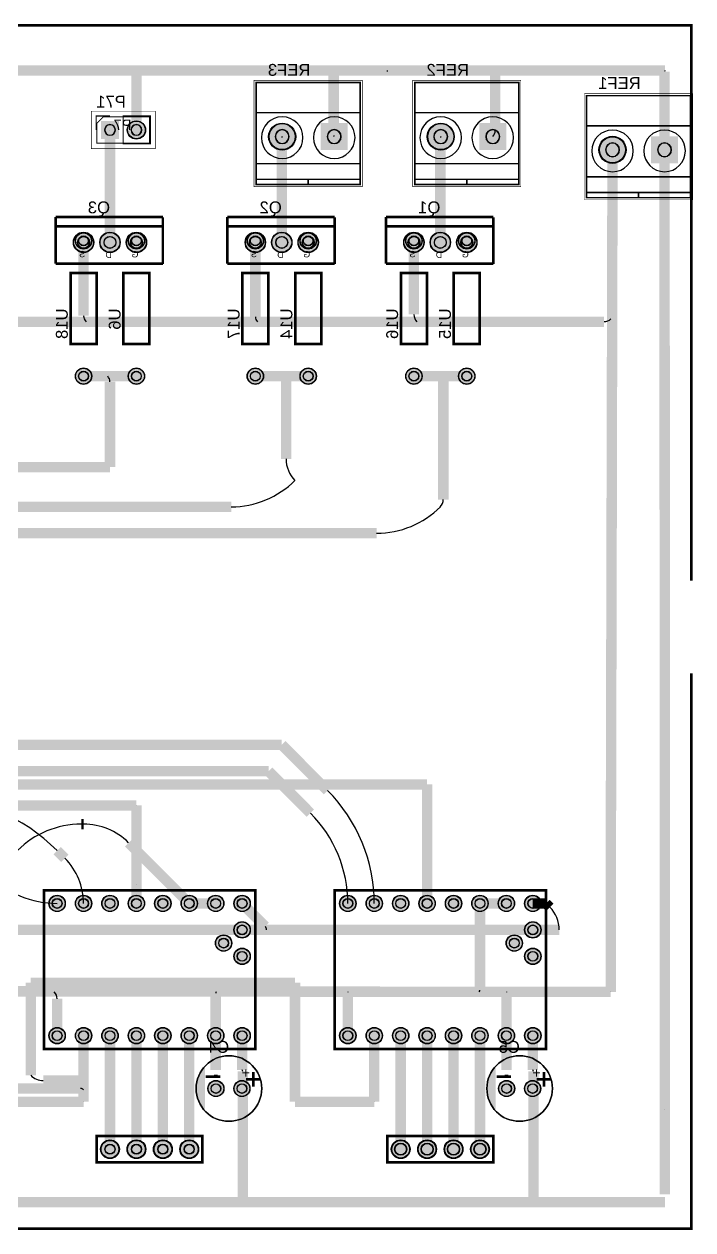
# Model space of a CAD drawing. Header units: millimetres. Extents: x -41 to 114, y -36 to 79.
# Drawn here: x 50.2 to 114.4, y -36.4 to 79.4 of the extents above; entities that cross this region are included whole.
import ezdxf

# ---------------------------------------------------------------- set-up
doc = ezdxf.new("R2010")
doc.units = ezdxf.units.MM
for name, color, linetype, true_color in [('BoardOutLine', 7, 'Continuous', 0xff00ff), ('BottomLayer', 7, 'Continuous', 0x0000ff), ('BottomSilkLayer', 7, 'Continuous', 0x66cc33), ('BottomSolderMaskLayer', 7, 'Continuous', 0xaa00ff), ('Document', 7, 'Continuous', 0xffffff), ('Mechanical', 7, 'Continuous', 0xf022f0), ('Multi-Layer', 7, 'Continuous', 0xc0c0c0), ('TopLayer', 7, 'Continuous', 0xff0000), ('TopSilkLayer', 7, 'Continuous', 0xffcc00), ('TopSolderMaskLayer', 7, 'Continuous', 0x800080)]:
    doc.layers.add(name, color=color, linetype=linetype, true_color=true_color)
doc.styles.get("Standard").update_dxf_attribs({"font": 'arial.ttf'})

msp = doc.modelspace()

# ---------------------------------------------------------------- hatches: boundary and pattern name
at = {"layer": 'BottomSilkLayer'}
for points in [[(67.56, -25.15), (67.56, -20.69), (67.56, -20.69), (67.51, -20.75), (67.45, -20.81), (67.4, -20.87), (67.34, -20.94), (67.29, -21), (67.24, -21.07), (67.2, -21.13), (67.15, -21.2), (67.11, -21.27), (67.06, -21.34), (67.02, -21.42), (66.98, -21.49), (66.95, -21.56), (66.91, -21.64), (66.88, -21.71), (66.85, -21.79), (66.82, -21.87), (66.8, -21.95), (66.77, -22.02), (66.75, -22.1), (66.73, -22.18), (66.71, -22.26), (66.69, -22.34), (66.68, -22.43), (66.67, -22.51), (66.66, -22.59), (66.65, -22.67), (66.65, -22.75), (66.64, -22.84), (66.64, -22.92), (66.64, -22.92), (66.64, -23), (66.65, -23.08), (66.65, -23.17), (66.66, -23.25), (66.67, -23.33), (66.68, -23.41), (66.69, -23.49), (66.71, -23.57), (66.73, -23.65), (66.75, -23.73), (66.77, -23.81), (66.8, -23.89), (66.82, -23.97), (66.85, -24.05), (66.88, -24.12), (66.91, -24.2), (66.95, -24.27), (66.98, -24.35), (67.02, -24.42), (67.06, -24.49), (67.11, -24.56), (67.15, -24.63), (67.2, -24.7), (67.24, -24.77), (67.29, -24.84), (67.34, -24.9), (67.4, -24.96), (67.45, -25.03), (67.51, -25.09), (67.56, -25.15)], [(95.5, -25.15), (95.5, -20.69), (95.5, -20.69), (95.45, -20.75), (95.39, -20.81), (95.34, -20.87), (95.28, -20.94), (95.23, -21), (95.18, -21.07), (95.14, -21.13), (95.09, -21.2), (95.05, -21.27), (95, -21.34), (94.96, -21.42), (94.92, -21.49), (94.89, -21.56), (94.85, -21.64), (94.82, -21.71), (94.79, -21.79), (94.76, -21.87), (94.74, -21.95), (94.71, -22.02), (94.69, -22.1), (94.67, -22.18), (94.65, -22.26), (94.63, -22.34), (94.62, -22.43), (94.61, -22.51), (94.6, -22.59), (94.59, -22.67), (94.59, -22.75), (94.58, -22.84), (94.58, -22.92), (94.58, -22.92), (94.58, -23), (94.59, -23.08), (94.59, -23.17), (94.6, -23.25), (94.61, -23.33), (94.62, -23.41), (94.63, -23.49), (94.65, -23.57), (94.67, -23.65), (94.69, -23.73), (94.71, -23.81), (94.74, -23.89), (94.76, -23.97), (94.79, -24.05), (94.82, -24.12), (94.85, -24.2), (94.89, -24.27), (94.92, -24.35), (94.96, -24.42), (95, -24.49), (95.05, -24.56), (95.09, -24.63), (95.14, -24.7), (95.18, -24.77), (95.23, -24.84), (95.28, -24.9), (95.34, -24.96), (95.39, -25.03), (95.45, -25.09), (95.5, -25.15)]]:
    msp.add_hatch(color=256, dxfattribs=at).paths.add_polyline_path(points)
at = {"layer": 'BottomSolderMaskLayer'}
for points in [[(57.54, 70.09), (57.54, 68.34), (59.3, 68.34), (59.3, 70.09)], [(60.08, 69.22, 1), (61.84, 69.22, 1)], [(73.67, 68.58, 1), (76.27, 68.58, 1)], [(81.27, 69.88), (78.67, 69.88), (78.67, 67.28), (81.27, 67.28)], [(88.91, 68.58, 1), (91.51, 68.58, 1)], [(96.51, 69.88), (93.91, 69.88), (93.91, 67.28), (96.51, 67.28)], [(105.42, 67.31, 1), (108.02, 67.31, 1)], [(113.02, 68.61), (110.42, 68.61), (110.42, 66.01), (113.02, 66.01)], [(54.9, 58.42, 1), (56.86, 58.42, 1)], [(55.09, 58.57, 1), (56.67, 58.57, 1)], [(57.44, 58.42, 1), (59.4, 58.42, 1)], [(59.98, 58.42, 1), (61.94, 58.42, 1)], [(60.17, 58.57, 1), (61.75, 58.57, 1)], [(71.41, 58.42, 1), (73.37, 58.42, 1)], [(71.6, 58.57, 1), (73.18, 58.57, 1)], [(73.95, 58.42, 1), (75.91, 58.42, 1)], [(76.49, 58.42, 1), (78.45, 58.42, 1)], [(76.68, 58.57, 1), (78.26, 58.57, 1)], [(86.65, 58.42, 1), (88.61, 58.42, 1)], [(86.84, 58.57, 1), (88.42, 58.57, 1)], [(89.19, 58.42, 1), (91.15, 58.42, 1)], [(91.73, 58.42, 1), (93.69, 58.42, 1)], [(91.92, 58.57, 1), (93.5, 58.57, 1)], [(55.09, 45.57, 1), (56.67, 45.57, 1)], [(60.17, 45.57, 1), (61.75, 45.57, 1)], [(71.6, 45.57, 1), (73.18, 45.57, 1)], [(76.68, 45.57, 1), (78.26, 45.57, 1)], [(86.84, 45.57, 1), (88.42, 45.57, 1)], [(91.92, 45.57, 1), (93.5, 45.57, 1)], [(52.55, -5.08, 1), (54.13, -5.08, 1)], [(55.09, -5.08, 1), (56.67, -5.08, 1)], [(57.63, -5.08, 1), (59.21, -5.08, 1)], [(60.17, -5.08, 1), (61.75, -5.08, 1)], [(62.71, -5.08, 1), (64.29, -5.08, 1)], [(65.25, -5.08, 1), (66.83, -5.08, 1)], [(67.79, -5.08, 1), (69.37, -5.08, 1)], [(70.33, -5.08, 1), (71.91, -5.08, 1)], [(80.49, -5.08, 1), (82.07, -5.08, 1)], [(83.03, -5.08, 1), (84.61, -5.08, 1)], [(85.57, -5.08, 1), (87.15, -5.08, 1)], [(88.11, -5.08, 1), (89.69, -5.08, 1)], [(90.65, -5.08, 1), (92.23, -5.08, 1)], [(93.19, -5.08, 1), (94.77, -5.08, 1)], [(95.73, -5.08, 1), (97.31, -5.08, 1)], [(98.27, -5.08, 1), (99.85, -5.08, 1)], [(70.33, -7.62, 1), (71.91, -7.62, 1)], [(98.27, -7.62, 1), (99.85, -7.62, 1)], [(68.55, -8.89, 1), (70.13, -8.89, 1)], [(96.49, -8.89, 1), (98.07, -8.89, 1)], [(70.33, -10.16, 1), (71.91, -10.16, 1)], [(98.27, -10.16, 1), (99.85, -10.16, 1)], [(52.55, -17.78, 1), (54.13, -17.78, 1)], [(55.09, -17.78, 1), (56.67, -17.78, 1)], [(57.63, -17.78, 1), (59.21, -17.78, 1)], [(60.17, -17.78, 1), (61.75, -17.78, 1)], [(62.71, -17.78, 1), (64.29, -17.78, 1)], [(65.25, -17.78, 1), (66.83, -17.78, 1)], [(67.79, -17.78, 1), (69.37, -17.78, 1)], [(70.33, -17.78, 1), (71.91, -17.78, 1)], [(80.49, -17.78, 1), (82.07, -17.78, 1)], [(83.03, -17.78, 1), (84.61, -17.78, 1)], [(85.57, -17.78, 1), (87.15, -17.78, 1)], [(88.11, -17.78, 1), (89.69, -17.78, 1)], [(90.65, -17.78, 1), (92.23, -17.78, 1)], [(93.19, -17.78, 1), (94.77, -17.78, 1)], [(95.73, -17.78, 1), (97.31, -17.78, 1)], [(98.27, -17.78, 1), (99.85, -17.78, 1)], [(67.83, -22.86, 1), (69.38, -22.86, 1)], [(70.32, -22.86, 1), (71.87, -22.86, 1)], [(95.77, -22.86, 1), (97.32, -22.86, 1)], [(98.26, -22.86, 1), (99.81, -22.86, 1)], [(57.52, -28.69, 1), (59.32, -28.69, 1)], [(60.06, -28.69, 1), (61.86, -28.69, 1)], [(62.6, -28.69, 1), (64.4, -28.69, 1)], [(65.14, -28.69, 1), (66.94, -28.69, 1)], [(85.46, -28.69, 1), (87.26, -28.69, 1)], [(88, -28.69, 1), (89.8, -28.69, 1)], [(90.54, -28.69, 1), (92.34, -28.69, 1)], [(93.08, -28.69, 1), (94.88, -28.69, 1)]]:
    msp.add_hatch(color=256, dxfattribs=at).paths.add_polyline_path(points)
at = {"layer": 'Document'}
for points in [[(69.02, -21.59), (67.63, -21.59), (67.63, -21.84), (69.02, -21.84)], [(72.9, -21.84), (71.5, -21.84), (71.5, -22.1), (72.9, -22.1)], [(72.33, -22.67), (72.33, -21.27), (72.07, -21.27), (72.07, -22.67)], [(96.96, -21.59), (95.57, -21.59), (95.57, -21.84), (96.96, -21.84)], [(100.84, -21.84), (99.44, -21.84), (99.44, -22.1), (100.84, -22.1)], [(100.27, -22.67), (100.27, -21.27), (100.01, -21.27), (100.01, -22.67)]]:
    msp.add_hatch(color=256, dxfattribs=at).paths.add_polyline_path(points)
at = {"layer": 'Multi-Layer'}
for points in [[(57.57, 70.07), (57.57, 68.37), (59.27, 68.37), (59.27, 70.07)], [(60.11, 69.22, 1), (61.81, 69.22, 1)], [(73.72, 68.58, 1), (76.22, 68.58, 1)], [(81.22, 69.83), (78.72, 69.83), (78.72, 67.33), (81.22, 67.33)], [(88.96, 68.58, 1), (91.46, 68.58, 1)], [(96.46, 69.83), (93.96, 69.83), (93.96, 67.33), (96.46, 67.33)], [(105.47, 67.31, 1), (107.97, 67.31, 1)], [(112.97, 68.56), (110.47, 68.56), (110.47, 66.06), (112.97, 66.06)], [(54.93, 58.42, 1), (56.83, 58.42, 1)], [(55.12, 58.57, 1), (56.64, 58.57, 1)], [(57.47, 58.42, 1), (59.37, 58.42, 1)], [(60.01, 58.42, 1), (61.91, 58.42, 1)], [(60.2, 58.57, 1), (61.72, 58.57, 1)], [(71.44, 58.42, 1), (73.34, 58.42, 1)], [(71.63, 58.57, 1), (73.15, 58.57, 1)], [(73.98, 58.42, 1), (75.88, 58.42, 1)], [(76.52, 58.42, 1), (78.42, 58.42, 1)], [(76.71, 58.57, 1), (78.23, 58.57, 1)], [(86.68, 58.42, 1), (88.58, 58.42, 1)], [(86.87, 58.57, 1), (88.39, 58.57, 1)], [(89.22, 58.42, 1), (91.12, 58.42, 1)], [(91.76, 58.42, 1), (93.66, 58.42, 1)], [(91.95, 58.57, 1), (93.47, 58.57, 1)], [(55.12, 45.57, 1), (56.64, 45.57, 1)], [(60.2, 45.57, 1), (61.72, 45.57, 1)], [(71.63, 45.57, 1), (73.15, 45.57, 1)], [(76.71, 45.57, 1), (78.23, 45.57, 1)], [(86.87, 45.57, 1), (88.39, 45.57, 1)], [(91.95, 45.57, 1), (93.47, 45.57, 1)], [(52.58, -5.08, 1), (54.1, -5.08, 1)], [(55.12, -5.08, 1), (56.64, -5.08, 1)], [(57.66, -5.08, 1), (59.18, -5.08, 1)], [(60.2, -5.08, 1), (61.72, -5.08, 1)], [(62.74, -5.08, 1), (64.26, -5.08, 1)], [(65.28, -5.08, 1), (66.8, -5.08, 1)], [(67.82, -5.08, 1), (69.34, -5.08, 1)], [(70.36, -5.08, 1), (71.88, -5.08, 1)], [(80.52, -5.08, 1), (82.04, -5.08, 1)], [(83.06, -5.08, 1), (84.58, -5.08, 1)], [(85.6, -5.08, 1), (87.12, -5.08, 1)], [(88.14, -5.08, 1), (89.66, -5.08, 1)], [(90.68, -5.08, 1), (92.2, -5.08, 1)], [(93.22, -5.08, 1), (94.74, -5.08, 1)], [(95.76, -5.08, 1), (97.28, -5.08, 1)], [(98.3, -5.08, 1), (99.82, -5.08, 1)], [(70.36, -7.62, 1), (71.88, -7.62, 1)], [(98.3, -7.62, 1), (99.82, -7.62, 1)], [(68.58, -8.89, 1), (70.1, -8.89, 1)], [(96.52, -8.89, 1), (98.04, -8.89, 1)], [(70.36, -10.16, 1), (71.88, -10.16, 1)], [(98.3, -10.16, 1), (99.82, -10.16, 1)], [(52.58, -17.78, 1), (54.1, -17.78, 1)], [(55.12, -17.78, 1), (56.64, -17.78, 1)], [(57.66, -17.78, 1), (59.18, -17.78, 1)], [(60.2, -17.78, 1), (61.72, -17.78, 1)], [(62.74, -17.78, 1), (64.26, -17.78, 1)], [(65.28, -17.78, 1), (66.8, -17.78, 1)], [(67.82, -17.78, 1), (69.34, -17.78, 1)], [(70.36, -17.78, 1), (71.88, -17.78, 1)], [(80.52, -17.78, 1), (82.04, -17.78, 1)], [(83.06, -17.78, 1), (84.58, -17.78, 1)], [(85.6, -17.78, 1), (87.12, -17.78, 1)], [(88.14, -17.78, 1), (89.66, -17.78, 1)], [(90.68, -17.78, 1), (92.2, -17.78, 1)], [(93.22, -17.78, 1), (94.74, -17.78, 1)], [(95.76, -17.78, 1), (97.28, -17.78, 1)], [(98.3, -17.78, 1), (99.82, -17.78, 1)], [(67.85, -22.86, 1), (69.35, -22.86, 1)], [(70.35, -22.86, 1), (71.85, -22.86, 1)], [(95.79, -22.86, 1), (97.29, -22.86, 1)], [(98.29, -22.86, 1), (99.79, -22.86, 1)], [(57.57, -28.69, 1), (59.27, -28.69, 1)], [(60.11, -28.69, 1), (61.81, -28.69, 1)], [(62.65, -28.69, 1), (64.35, -28.69, 1)], [(65.19, -28.69, 1), (66.89, -28.69, 1)], [(85.51, -28.69, 1), (87.21, -28.69, 1)], [(88.05, -28.69, 1), (89.75, -28.69, 1)], [(90.59, -28.69, 1), (92.29, -28.69, 1)], [(93.13, -28.69, 1), (94.83, -28.69, 1)]]:
    msp.add_hatch(color=256, dxfattribs=at).paths.add_polyline_path(points)
at = {"layer": 'TopSolderMaskLayer'}
for points in [[(57.54, 70.09), (57.54, 68.34), (59.3, 68.34), (59.3, 70.09)], [(60.08, 69.22, 1), (61.84, 69.22, 1)], [(73.67, 68.58, 1), (76.27, 68.58, 1)], [(81.27, 69.88), (78.67, 69.88), (78.67, 67.28), (81.27, 67.28)], [(88.91, 68.58, 1), (91.51, 68.58, 1)], [(96.51, 69.88), (93.91, 69.88), (93.91, 67.28), (96.51, 67.28)], [(105.42, 67.31, 1), (108.02, 67.31, 1)], [(113.02, 68.61), (110.42, 68.61), (110.42, 66.01), (113.02, 66.01)], [(54.9, 58.42, 1), (56.86, 58.42, 1)], [(55.09, 58.57, 1), (56.67, 58.57, 1)], [(57.44, 58.42, 1), (59.4, 58.42, 1)], [(59.98, 58.42, 1), (61.94, 58.42, 1)], [(60.17, 58.57, 1), (61.75, 58.57, 1)], [(71.41, 58.42, 1), (73.37, 58.42, 1)], [(71.6, 58.57, 1), (73.18, 58.57, 1)], [(73.95, 58.42, 1), (75.91, 58.42, 1)], [(76.49, 58.42, 1), (78.45, 58.42, 1)], [(76.68, 58.57, 1), (78.26, 58.57, 1)], [(86.65, 58.42, 1), (88.61, 58.42, 1)], [(86.84, 58.57, 1), (88.42, 58.57, 1)], [(89.19, 58.42, 1), (91.15, 58.42, 1)], [(91.73, 58.42, 1), (93.69, 58.42, 1)], [(91.92, 58.57, 1), (93.5, 58.57, 1)], [(55.09, 45.57, 1), (56.67, 45.57, 1)], [(60.17, 45.57, 1), (61.75, 45.57, 1)], [(71.6, 45.57, 1), (73.18, 45.57, 1)], [(76.68, 45.57, 1), (78.26, 45.57, 1)], [(86.84, 45.57, 1), (88.42, 45.57, 1)], [(91.92, 45.57, 1), (93.5, 45.57, 1)], [(52.55, -5.08, 1), (54.13, -5.08, 1)], [(55.09, -5.08, 1), (56.67, -5.08, 1)], [(57.63, -5.08, 1), (59.21, -5.08, 1)], [(60.17, -5.08, 1), (61.75, -5.08, 1)], [(62.71, -5.08, 1), (64.29, -5.08, 1)], [(65.25, -5.08, 1), (66.83, -5.08, 1)], [(67.79, -5.08, 1), (69.37, -5.08, 1)], [(70.33, -5.08, 1), (71.91, -5.08, 1)], [(80.49, -5.08, 1), (82.07, -5.08, 1)], [(83.03, -5.08, 1), (84.61, -5.08, 1)], [(85.57, -5.08, 1), (87.15, -5.08, 1)], [(88.11, -5.08, 1), (89.69, -5.08, 1)], [(90.65, -5.08, 1), (92.23, -5.08, 1)], [(93.19, -5.08, 1), (94.77, -5.08, 1)], [(95.73, -5.08, 1), (97.31, -5.08, 1)], [(98.27, -5.08, 1), (99.85, -5.08, 1)], [(70.33, -7.62, 1), (71.91, -7.62, 1)], [(98.27, -7.62, 1), (99.85, -7.62, 1)], [(68.55, -8.89, 1), (70.13, -8.89, 1)], [(96.49, -8.89, 1), (98.07, -8.89, 1)], [(70.33, -10.16, 1), (71.91, -10.16, 1)], [(98.27, -10.16, 1), (99.85, -10.16, 1)], [(52.55, -17.78, 1), (54.13, -17.78, 1)], [(55.09, -17.78, 1), (56.67, -17.78, 1)], [(57.63, -17.78, 1), (59.21, -17.78, 1)], [(60.17, -17.78, 1), (61.75, -17.78, 1)], [(62.71, -17.78, 1), (64.29, -17.78, 1)], [(65.25, -17.78, 1), (66.83, -17.78, 1)], [(67.79, -17.78, 1), (69.37, -17.78, 1)], [(70.33, -17.78, 1), (71.91, -17.78, 1)], [(80.49, -17.78, 1), (82.07, -17.78, 1)], [(83.03, -17.78, 1), (84.61, -17.78, 1)], [(85.57, -17.78, 1), (87.15, -17.78, 1)], [(88.11, -17.78, 1), (89.69, -17.78, 1)], [(90.65, -17.78, 1), (92.23, -17.78, 1)], [(93.19, -17.78, 1), (94.77, -17.78, 1)], [(95.73, -17.78, 1), (97.31, -17.78, 1)], [(98.27, -17.78, 1), (99.85, -17.78, 1)], [(67.83, -22.86, 1), (69.38, -22.86, 1)], [(70.32, -22.86, 1), (71.87, -22.86, 1)], [(95.77, -22.86, 1), (97.32, -22.86, 1)], [(98.26, -22.86, 1), (99.81, -22.86, 1)], [(57.52, -28.69, 1), (59.32, -28.69, 1)], [(60.06, -28.69, 1), (61.86, -28.69, 1)], [(62.6, -28.69, 1), (64.4, -28.69, 1)], [(65.14, -28.69, 1), (66.94, -28.69, 1)], [(85.46, -28.69, 1), (87.26, -28.69, 1)], [(88, -28.69, 1), (89.8, -28.69, 1)], [(90.54, -28.69, 1), (92.34, -28.69, 1)], [(93.08, -28.69, 1), (94.88, -28.69, 1)]]:
    msp.add_hatch(color=256, dxfattribs=at).paths.add_polyline_path(points)

# ---------------------------------------------------------------- linework, layer by layer
at = {"layer": 'BoardOutLine', "const_width": 0.254}
for points in [[(-40.64, 79.26), (114.3, 79.26), (114.3, 51.32), (114.3, 25.92)], [(114.3, 17.03), (114.3, -36.31), (-40.64, -36.31), (-40.64, 70.37)]]:
    msp.add_lwpolyline(points, dxfattribs=at)
at = {"layer": 'BottomLayer', "const_width": 1}
for points in [[(60.96, 74.93), (48.26, 74.93)], [(85.09, 74.93), (60.96, 74.93)], [(60.96, 74.93), (60.96, 69.22)], [(79.92, 68.69), (79.92, 74.93)], [(99.06, 74.93), (85.09, 74.93)], [(95.45, 69.15), (95.45, 74.93)], [(111.76, 74.93), (99.06, 74.93)], [(111.72, 67.31), (111.72, 74.83)], [(58.42, 69.21), (58.42, 58.42)], [(74.93, 68.48), (74.93, 58.42)], [(90.17, 68.48), (90.17, 58.42)], [(106.55, -4.69), (106.72, 67.31)], [(111.76, -24.88), (111.72, 67.31)], [(55.88, 58.42), (55.88, 51.38)], [(72.39, 58.42), (72.39, 51.27)], [(87.63, 58.42), (87.63, 51.5)], [(105.91, 50.8), (15.24, 50.8)], [(55.88, 45.57), (60.96, 45.57)], [(58.42, 36.83), (58.42, 45.04)], [(72.39, 45.57), (77.47, 45.57)], [(75.35, 37.62), (75.35, 45.57)], [(87.63, 45.57), (92.71, 45.57)], [(90.46, 33.72), (90.46, 45.57)], [(11.96, 36.83), (58.42, 36.83)], [(12.7, 33.02), (70.07, 33.02)], [(15.24, 30.48), (84.04, 30.48)], [(-17.78, 6.35), (88.9, 6.35)], [(88.9, 6.35), (88.9, -5.08)], [(5.08, 4.33), (60.96, 4.33)], [(60.96, 4.33), (60.96, -5.08)], [(66.04, -5.08), (68.58, -5.08)], [(96.52, -5.08), (93.98, -5.08)], [(93.98, -5.08), (93.98, -13.41)], [(106.55, -13.58), (106.55, -4.69)], [(-30.61, -13.45), (106.55, -13.58)], [(53.34, -17.78), (53.34, -14.24)], [(68.58, -17.78), (68.58, -13.71)], [(81.28, -17.78), (81.28, -13.6)], [(96.52, -17.78), (96.52, -13.6)], [(58.42, -17.78), (58.42, -28.69)], [(60.96, -17.78), (60.96, -28.69)], [(63.5, -17.78), (63.5, -28.69)], [(66.04, -17.78), (66.04, -28.69)], [(68.58, -17.78), (68.58, -21.07)], [(71.12, -17.78), (71.12, -21.07)], [(86.36, -17.78), (86.36, -28.69)], [(88.9, -17.78), (88.9, -28.69)], [(91.44, -17.78), (91.44, -28.69)], [(93.98, -17.78), (93.98, -28.69)], [(96.52, -21.07), (96.52, -17.78)], [(99.06, -21.07), (99.06, -17.78)], [(71.18, -21.21), (71.18, -33.77)], [(99.12, -21.21), (99.12, -33.77)], [(111.76, -24.88), (111.76, -33.02)], [(111.76, -33.77), (-12.7, -33.77)]]:
    msp.add_lwpolyline(points, dxfattribs=at)
at = {"layer": 'BottomLayer'}
for centre, radius, start, end in [((85.19, 74.83), 0.137, 134.998, 179.9972), ((111.86, 74.83), 0.137, 135.0016, 180.0023), ((58.42, 69.21), 0.000864, 134.9006, 179.8596), ((75.07, 68.48), 0.137, 134.998, 179.9972), ((80.08, 68.69), 0.16, 179.9994, 224.9996), ((90.31, 68.48), 0.136, 135.0012, 180.0017), ((94.64, 69.15), 0.803, 314.9997, 359.9995), ((56.71, 51.38), 0.827, 179.9997, 224.9998), ((73.06, 51.27), 0.666, 180, 225), ((88.62, 51.5), 0.988, 179.9997, 224.9998), ((105.91, 51.72), 0.916, 270, 314.9997), ((57.67, 45.04), 0.747, 0.0005, 45.0004), ((78.26, 37.62), 2.92, 180.0001, 225.0001), ((70.07, 41.69), 8.67, 270, 315), ((89.47, 33.72), 0.988, 315.0002, 0), ((84.04, 39.15), 8.67, 270, 315), ((60.96, 4.33), 0.0000762, 4.6842, 48.4459), ((60.96, -3.29), 0.0000762, 184.6842, 228.4459), ((52.41, -14.24), 0.934, 359.9997, 44.9998), ((68.77, -13.71), 0.19, 135.0007, 180.001), ((81.31, -13.6), 0.0299, 135.0019, 180.0027), ((93.75, -13.4), 0.229, 315.0008, 0.0011), ((96.55, -13.6), 0.0299, 135.0019, 180.0027), ((106.55, -13.58), 0.000178, 315.5763, 0.8209), ((70.98, -21.21), 0.201, 0, 45.0004), ((98.92, -21.21), 0.201, 359.9999, 44.9999), ((111.76, -24.88), 0.000178, 135.5763, 180.8209)]:
    msp.add_arc(centre, radius, start, end, dxfattribs=at)
at = {"layer": 'BottomSilkLayer'}
for points, const_width in [([(82.47, 63.98), (72.47, 63.98), (72.47, 73.78), (82.47, 73.78), (82.47, 63.98)], 0.15), ([(97.71, 63.98), (87.71, 63.98), (87.71, 73.78), (97.71, 73.78), (97.71, 63.98)], 0.15), ([(114.22, 62.71), (104.22, 62.71), (104.22, 72.51), (114.22, 72.51), (114.22, 62.71)], 0.15), ([(59.69, 67.89), (59.69, 70.55), (62.29, 70.55), (62.29, 67.89), (59.69, 67.89)], 0.12), ([(54.63, 55.47), (54.63, 48.67), (57.13, 48.67), (57.13, 55.47), (54.63, 55.47)], 0.254), ([(59.71, 55.47), (59.71, 48.67), (62.21, 48.67), (62.21, 55.47), (59.71, 55.47)], 0.254), ([(71.14, 55.47), (71.14, 48.67), (73.64, 48.67), (73.64, 55.47), (71.14, 55.47)], 0.254), ([(76.22, 55.47), (76.22, 48.67), (78.72, 48.67), (78.72, 55.47), (76.22, 55.47)], 0.254), ([(86.38, 55.47), (86.38, 48.67), (88.88, 48.67), (88.88, 55.47), (86.38, 55.47)], 0.254), ([(91.46, 55.47), (91.46, 48.67), (93.96, 48.67), (93.96, 55.47), (91.46, 55.47)], 0.254)]:
    msp.add_lwpolyline(points, close=True, dxfattribs=dict(at, const_width=const_width))
for points, const_width in [([(82.47, 70.88), (72.47, 70.88)], 0.15), ([(97.71, 70.88), (87.71, 70.88)], 0.15), ([(58.42, 70.55), (57.09, 70.55), (57.09, 69.22)], 0.12), ([(114.22, 69.61), (104.22, 69.61)], 0.15), ([(82.47, 65.98), (72.47, 65.98)], 0.15), ([(97.71, 65.98), (87.71, 65.98)], 0.15), ([(82.47, 64.48), (72.47, 64.48)], 0.15), ([(77.47, 64.48), (77.47, 63.98)], 0.15), ([(97.71, 64.48), (87.71, 64.48)], 0.15), ([(92.71, 64.48), (92.71, 63.98)], 0.15), ([(114.22, 64.71), (104.22, 64.71)], 0.15), ([(114.22, 63.21), (104.22, 63.21)], 0.15), ([(109.22, 63.21), (109.22, 62.71)], 0.15), ([(63.5, 60.87), (53.2, 60.87)], 0.254), ([(53.2, 56.37), (53.2, 60.87)], 0.254), ([(63.5, 56.33), (63.5, 60.83)], 0.254), ([(80.01, 60.87), (69.71, 60.87)], 0.254), ([(69.71, 56.37), (69.71, 60.87)], 0.254), ([(80.01, 56.33), (80.01, 60.83)], 0.254), ([(95.25, 60.87), (84.95, 60.87)], 0.254), ([(84.95, 56.37), (84.95, 60.87)], 0.254), ([(95.25, 56.33), (95.25, 60.83)], 0.254), ([(63.5, 59.97), (53.2, 59.97)], 0.254), ([(80.01, 59.97), (69.71, 59.97)], 0.254), ([(95.25, 59.97), (84.95, 59.97)], 0.254), ([(63.5, 56.37), (53.2, 56.37)], 0.254), ([(80.01, 56.37), (69.71, 56.37)], 0.254), ([(95.25, 56.37), (84.95, 56.37)], 0.254)]:
    msp.add_lwpolyline(points, dxfattribs=dict(at, const_width=const_width))
for centre in [(69.85, -22.86), (97.79, -22.86)]:
    msp.add_circle(centre, 3.15, dxfattribs=at)
for centre, radius, start, end in [((74.97, 68.48), 2, 180.289, 179.9892), ((79.97, 68.48), 2, 180.289, 179.9892), ((90.21, 68.48), 2, 180.289, 179.9892), ((95.21, 68.48), 2, 180.289, 179.9892), ((106.72, 67.21), 2, 180.289, 179.9892), ((111.72, 67.21), 2, 180.289, 179.9892), ((69.85, -22.86), 3.15, 0, 180), ((97.79, -22.86), 3.15, 0, 180), ((69.85, -22.86), 3.15, 180, 0), ((97.79, -22.86), 3.15, 180, 0)]:
    msp.add_arc(centre, radius, start, end, dxfattribs=at)
at = {"layer": 'BottomSolderMaskLayer'}
for points in [[(57.91, 69.22), (57.91, 69.22)], [(58.94, 69.22), (58.94, 69.22)], [(60.45, 69.22), (60.45, 69.22)], [(61.48, 69.22), (61.48, 69.22)], [(74.97, 69.26), (74.97, 69.26)], [(79.97, 69.26), (79.97, 69.26)], [(90.21, 69.26), (90.21, 69.26)], [(95.21, 69.26), (95.21, 69.26)], [(74.97, 67.9), (74.97, 67.9)], [(79.97, 67.9), (79.97, 67.9)], [(90.21, 67.9), (90.21, 67.9)], [(95.21, 67.9), (95.21, 67.9)], [(106.72, 67.99), (106.72, 67.99)], [(111.72, 67.99), (111.72, 67.99)], [(106.72, 66.63), (106.72, 66.63)], [(111.72, 66.63), (111.72, 66.63)]]:
    msp.add_lwpolyline(points, close=True, dxfattribs=at)
for centre, radius in [((60.96, 69.22), 0.875), ((74.97, 68.58), 1.3), ((90.21, 68.58), 1.3), ((106.72, 67.31), 1.3), ((55.88, 58.42), 0.978), ((55.88, 58.57), 0.787), ((58.42, 58.42), 0.978), ((60.96, 58.42), 0.978), ((60.96, 58.57), 0.787), ((72.39, 58.42), 0.978), ((72.39, 58.57), 0.787), ((74.93, 58.42), 0.978), ((77.47, 58.42), 0.978), ((77.47, 58.57), 0.787), ((87.63, 58.42), 0.978), ((87.63, 58.57), 0.787), ((90.17, 58.42), 0.978), ((92.71, 58.42), 0.978), ((92.71, 58.57), 0.787), ((55.88, 58.42), 0.574), ((55.88, 58.57), 0.472), ((58.42, 58.42), 0.574), ((60.96, 58.42), 0.574), ((60.96, 58.57), 0.472), ((72.39, 58.42), 0.574), ((72.39, 58.57), 0.472), ((74.93, 58.42), 0.574), ((77.47, 58.42), 0.574), ((77.47, 58.57), 0.472), ((87.63, 58.42), 0.574), ((87.63, 58.57), 0.472), ((90.17, 58.42), 0.574), ((92.71, 58.42), 0.574), ((92.71, 58.57), 0.472), ((55.88, 45.57), 0.787), ((60.96, 45.57), 0.787), ((72.39, 45.57), 0.787), ((77.47, 45.57), 0.787), ((87.63, 45.57), 0.787), ((92.71, 45.57), 0.787), ((55.88, 45.57), 0.472), ((60.96, 45.57), 0.472), ((72.39, 45.57), 0.472), ((77.47, 45.57), 0.472), ((87.63, 45.57), 0.472), ((92.71, 45.57), 0.472), ((53.34, -5.08), 0.787), ((53.34, -5.08), 0.472), ((55.88, -5.08), 0.787), ((55.88, -5.08), 0.472), ((58.42, -5.08), 0.787), ((58.42, -5.08), 0.472), ((60.96, -5.08), 0.787), ((60.96, -5.08), 0.472), ((63.5, -5.08), 0.787), ((63.5, -5.08), 0.472), ((66.04, -5.08), 0.787), ((66.04, -5.08), 0.472), ((68.58, -5.08), 0.787), ((68.58, -5.08), 0.472), ((71.12, -5.08), 0.787), ((71.12, -5.08), 0.472), ((81.28, -5.08), 0.787), ((81.28, -5.08), 0.472), ((83.82, -5.08), 0.787), ((83.82, -5.08), 0.472), ((86.36, -5.08), 0.787), ((86.36, -5.08), 0.472), ((88.9, -5.08), 0.787), ((88.9, -5.08), 0.472), ((91.44, -5.08), 0.787), ((91.44, -5.08), 0.472), ((93.98, -5.08), 0.787), ((93.98, -5.08), 0.472), ((96.52, -5.08), 0.787), ((96.52, -5.08), 0.472), ((99.06, -5.08), 0.787), ((99.06, -5.08), 0.472), ((71.12, -7.62), 0.787), ((99.06, -7.62), 0.787), ((69.34, -8.89), 0.787), ((71.12, -7.62), 0.472), ((97.28, -8.89), 0.787), ((99.06, -7.62), 0.472), ((69.34, -8.89), 0.472), ((97.28, -8.89), 0.472), ((71.12, -10.16), 0.787), ((71.12, -10.16), 0.472), ((99.06, -10.16), 0.787), ((99.06, -10.16), 0.472), ((53.34, -17.78), 0.787), ((53.34, -17.78), 0.472), ((55.88, -17.78), 0.787), ((55.88, -17.78), 0.472), ((58.42, -17.78), 0.787), ((58.42, -17.78), 0.472), ((60.96, -17.78), 0.787), ((60.96, -17.78), 0.472), ((63.5, -17.78), 0.787), ((63.5, -17.78), 0.472), ((66.04, -17.78), 0.787), ((66.04, -17.78), 0.472), ((68.58, -17.78), 0.787), ((68.58, -17.78), 0.472), ((71.12, -17.78), 0.787), ((71.12, -17.78), 0.472), ((81.28, -17.78), 0.787), ((81.28, -17.78), 0.472), ((83.82, -17.78), 0.787), ((83.82, -17.78), 0.472), ((86.36, -17.78), 0.787), ((86.36, -17.78), 0.472), ((88.9, -17.78), 0.787), ((88.9, -17.78), 0.472), ((91.44, -17.78), 0.787), ((91.44, -17.78), 0.472), ((93.98, -17.78), 0.787), ((93.98, -17.78), 0.472), ((96.52, -17.78), 0.787), ((96.52, -17.78), 0.472), ((99.06, -17.78), 0.787), ((99.06, -17.78), 0.472), ((68.6, -22.86), 0.775), ((68.6, -22.86), 0.465), ((71.1, -22.86), 0.775), ((71.1, -22.86), 0.465), ((96.54, -22.86), 0.775), ((96.54, -22.86), 0.465), ((99.04, -22.86), 0.775), ((99.04, -22.86), 0.465), ((58.42, -28.69), 0.901), ((60.96, -28.69), 0.901), ((63.5, -28.69), 0.901), ((66.04, -28.69), 0.901), ((86.36, -28.69), 0.901), ((88.9, -28.69), 0.901), ((91.44, -28.69), 0.901), ((93.98, -28.69), 0.901), ((58.42, -28.69), 0.484), ((60.96, -28.69), 0.484), ((63.5, -28.69), 0.484), ((66.04, -28.69), 0.484), ((86.36, -28.69), 0.583), ((88.9, -28.69), 0.583), ((91.44, -28.69), 0.583), ((93.98, -28.69), 0.583)]:
    msp.add_circle(centre, radius, dxfattribs=at)
for centre, radius, start, end in [((58.42, 69.22), 0.515, 360, 180), ((60.96, 69.22), 0.515, 360, 180), ((58.42, 69.22), 0.515, 180, 360), ((60.96, 69.22), 0.515, 180, 360), ((74.97, 68.58), 0.676, 90, 270), ((74.97, 68.58), 0.676, 270, 90), ((79.97, 68.58), 0.676, 90, 270), ((79.97, 68.58), 0.676, 270, 90), ((90.21, 68.58), 0.676, 90, 270), ((90.21, 68.58), 0.676, 270, 90), ((95.21, 68.58), 0.676, 90, 270), ((95.21, 68.58), 0.676, 270, 90), ((106.72, 67.31), 0.676, 90, 270), ((106.72, 67.31), 0.676, 270, 90), ((111.72, 67.31), 0.676, 90, 270), ((111.72, 67.31), 0.676, 270, 90)]:
    msp.add_arc(centre, radius, start, end, dxfattribs=at)
at = {"layer": 'Document', "const_width": 0.1}
msp.add_lwpolyline([(57.15, 69.85), (57.15, 67.95), (62.23, 67.95), (62.23, 70.49), (57.79, 70.49), (57.15, 69.85)], close=True, dxfattribs=at)
at = {"layer": 'Mechanical', "const_width": 0.05}
for points in [[(72.27, 63.78), (82.67, 63.78), (82.67, 73.98), (72.27, 73.98), (72.27, 63.78)], [(87.51, 63.78), (97.91, 63.78), (97.91, 73.98), (87.51, 73.98), (87.51, 63.78)], [(104.02, 62.51), (114.42, 62.51), (114.42, 72.71), (104.02, 72.71), (104.02, 62.51)], [(56.62, 71.02), (62.77, 71.02), (62.77, 67.42), (56.62, 67.42), (56.62, 71.02)]]:
    msp.add_lwpolyline(points, close=True, dxfattribs=at)
at = {"layer": 'Multi-Layer'}
for points in [[(57.92, 69.22), (57.92, 69.22)], [(58.92, 69.22), (58.92, 69.22)], [(60.46, 69.22), (60.46, 69.22)], [(61.46, 69.22), (61.46, 69.22)], [(74.97, 69.23), (74.97, 69.23)], [(79.97, 69.23), (79.97, 69.23)], [(90.21, 69.23), (90.21, 69.23)], [(95.21, 69.23), (95.21, 69.23)], [(74.97, 67.93), (74.97, 67.93)], [(79.97, 67.93), (79.97, 67.93)], [(90.21, 67.93), (90.21, 67.93)], [(95.21, 67.93), (95.21, 67.93)], [(106.72, 67.96), (106.72, 67.96)], [(111.72, 67.96), (111.72, 67.96)], [(106.72, 66.66), (106.72, 66.66)], [(111.72, 66.66), (111.72, 66.66)]]:
    msp.add_lwpolyline(points, close=True, dxfattribs=at)
for centre, radius in [((60.96, 69.22), 0.85), ((74.97, 68.58), 1.25), ((90.21, 68.58), 1.25), ((106.72, 67.31), 1.25), ((55.88, 58.42), 0.953), ((55.88, 58.57), 0.762), ((58.42, 58.42), 0.953), ((60.96, 58.42), 0.953), ((60.96, 58.57), 0.762), ((72.39, 58.42), 0.953), ((72.39, 58.57), 0.762), ((74.93, 58.42), 0.953), ((77.47, 58.42), 0.953), ((77.47, 58.57), 0.762), ((87.63, 58.42), 0.953), ((87.63, 58.57), 0.762), ((90.17, 58.42), 0.953), ((92.71, 58.42), 0.953), ((92.71, 58.57), 0.762), ((55.88, 58.42), 0.559), ((55.88, 58.57), 0.457), ((58.42, 58.42), 0.559), ((60.96, 58.42), 0.559), ((60.96, 58.57), 0.457), ((72.39, 58.42), 0.559), ((72.39, 58.57), 0.457), ((74.93, 58.42), 0.559), ((77.47, 58.42), 0.559), ((77.47, 58.57), 0.457), ((87.63, 58.42), 0.559), ((87.63, 58.57), 0.457), ((90.17, 58.42), 0.559), ((92.71, 58.42), 0.559), ((92.71, 58.57), 0.457), ((55.88, 45.57), 0.762), ((60.96, 45.57), 0.762), ((72.39, 45.57), 0.762), ((77.47, 45.57), 0.762), ((87.63, 45.57), 0.762), ((92.71, 45.57), 0.762), ((55.88, 45.57), 0.457), ((60.96, 45.57), 0.457), ((72.39, 45.57), 0.457), ((77.47, 45.57), 0.457), ((87.63, 45.57), 0.457), ((92.71, 45.57), 0.457), ((53.34, -5.08), 0.762), ((53.34, -5.08), 0.457), ((55.88, -5.08), 0.762), ((55.88, -5.08), 0.457), ((58.42, -5.08), 0.762), ((58.42, -5.08), 0.457), ((60.96, -5.08), 0.762), ((60.96, -5.08), 0.457), ((63.5, -5.08), 0.762), ((63.5, -5.08), 0.457), ((66.04, -5.08), 0.762), ((66.04, -5.08), 0.457), ((68.58, -5.08), 0.762), ((68.58, -5.08), 0.457), ((71.12, -5.08), 0.762), ((71.12, -5.08), 0.457), ((81.28, -5.08), 0.762), ((81.28, -5.08), 0.457), ((83.82, -5.08), 0.762), ((83.82, -5.08), 0.457), ((86.36, -5.08), 0.762), ((86.36, -5.08), 0.457), ((88.9, -5.08), 0.762), ((88.9, -5.08), 0.457), ((91.44, -5.08), 0.762), ((91.44, -5.08), 0.457), ((93.98, -5.08), 0.762), ((93.98, -5.08), 0.457), ((96.52, -5.08), 0.762), ((96.52, -5.08), 0.457), ((99.06, -5.08), 0.762), ((99.06, -5.08), 0.457), ((71.12, -7.62), 0.762), ((99.06, -7.62), 0.762), ((71.12, -7.62), 0.457), ((99.06, -7.62), 0.457), ((69.34, -8.89), 0.762), ((69.34, -8.89), 0.457), ((97.28, -8.89), 0.762), ((97.28, -8.89), 0.457), ((71.12, -10.16), 0.762), ((71.12, -10.16), 0.457), ((99.06, -10.16), 0.762), ((99.06, -10.16), 0.457), ((53.34, -17.78), 0.762), ((53.34, -17.78), 0.457), ((55.88, -17.78), 0.762), ((55.88, -17.78), 0.457), ((58.42, -17.78), 0.762), ((58.42, -17.78), 0.457), ((60.96, -17.78), 0.762), ((60.96, -17.78), 0.457), ((63.5, -17.78), 0.762), ((63.5, -17.78), 0.457), ((66.04, -17.78), 0.762), ((66.04, -17.78), 0.457), ((68.58, -17.78), 0.762), ((68.58, -17.78), 0.457), ((71.12, -17.78), 0.762), ((71.12, -17.78), 0.457), ((81.28, -17.78), 0.762), ((81.28, -17.78), 0.457), ((83.82, -17.78), 0.762), ((83.82, -17.78), 0.457), ((86.36, -17.78), 0.762), ((86.36, -17.78), 0.457), ((88.9, -17.78), 0.762), ((88.9, -17.78), 0.457), ((91.44, -17.78), 0.762), ((91.44, -17.78), 0.457), ((93.98, -17.78), 0.762), ((93.98, -17.78), 0.457), ((96.52, -17.78), 0.762), ((96.52, -17.78), 0.457), ((99.06, -17.78), 0.762), ((99.06, -17.78), 0.457), ((68.6, -22.86), 0.75), ((68.6, -22.86), 0.45), ((71.1, -22.86), 0.75), ((71.1, -22.86), 0.45), ((96.54, -22.86), 0.75), ((96.54, -22.86), 0.45), ((99.04, -22.86), 0.75), ((99.04, -22.86), 0.45), ((58.42, -28.69), 0.85), ((58.42, -28.69), 0.457), ((60.96, -28.69), 0.85), ((60.96, -28.69), 0.457), ((63.5, -28.69), 0.85), ((63.5, -28.69), 0.457), ((66.04, -28.69), 0.85), ((66.04, -28.69), 0.457), ((86.36, -28.69), 0.85), ((86.36, -28.69), 0.55), ((88.9, -28.69), 0.85), ((88.9, -28.69), 0.55), ((91.44, -28.69), 0.85), ((91.44, -28.69), 0.55), ((93.98, -28.69), 0.85), ((93.98, -28.69), 0.55)]:
    msp.add_circle(centre, radius, dxfattribs=at)
for centre, radius, start, end in [((58.42, 69.22), 0.5, 360, 180), ((60.96, 69.22), 0.5, 360, 180), ((58.42, 69.22), 0.5, 180, 360), ((60.96, 69.22), 0.5, 180, 360), ((74.97, 68.58), 0.65, 90, 270), ((74.97, 68.58), 0.65, 270, 90), ((79.97, 68.58), 0.65, 90, 270), ((79.97, 68.58), 0.65, 270, 90), ((90.21, 68.58), 0.65, 90, 270), ((90.21, 68.58), 0.65, 270, 90), ((95.21, 68.58), 0.65, 90, 270), ((95.21, 68.58), 0.65, 270, 90), ((106.72, 67.31), 0.65, 90, 270), ((106.72, 67.31), 0.65, 270, 90), ((111.72, 67.31), 0.65, 90, 270), ((111.72, 67.31), 0.65, 270, 90)]:
    msp.add_arc(centre, radius, start, end, dxfattribs=at)
at = {"layer": 'TopLayer', "const_width": 1}
for points in [[(74.93, 10.16), (19.05, 10.16)], [(79.33, 5.76), (74.93, 10.16)], [(73.66, 7.62), (17.78, 7.62)], [(77.69, 3.59), (73.66, 7.62)], [(55.88, 2.54), (55.66, 2.54)], [(66.04, -5.08), (60.22, 0.74)], [(54.08, -0.74), (53.34, 0)], [(71.12, -5.08), (73.33, -7.29)], [(100.33, -5.08), (99.06, -5.08)], [(100.7, -5.45), (100.33, -5.08)], [(-34.29, -7.62), (101.6, -7.62)], [(50.8, -21.59), (50.8, -12.7)], [(50.8, -12.7), (76.2, -12.7)], [(76.2, -12.7), (76.2, -24.13)], [(55.88, -24.13), (55.88, -17.78)], [(83.82, -24.13), (83.82, -17.78)], [(55.88, -22.09), (52, -22.09)], [(49.53, -22.86), (55.6, -22.86)], [(48.26, -24.13), (55.88, -24.13)], [(76.2, -24.13), (83.82, -24.13)]]:
    msp.add_lwpolyline(points, dxfattribs=at)
at = {"layer": 'TopLayer'}
for centre, radius, start, end in [((41.08, -12.26), 17.34, 45, 90), ((68.49, -5.08), 15.33, 0, 45), ((69.02, -5.08), 12.26, 360, 45.0001), ((55.66, -6.13), 8.67, 90, 135), ((55.88, -3.59), 6.13, 44.9999, 90), ((49.75, -5.08), 6.13, 360, 45.0001), ((53.34, 4.12), 9.2, 225.0001, 270), ((99.06, -5.08), 0.000178, 179.1791, 224.4237), ((100.33, -5.08), 0.000254, 44.4189, 89.184), ((98.53, -7.62), 3.07, 359.9999, 45.0003), ((73, -7.62), 0.468, 0, 44.9979), ((52, -20.39), 1.7, 224.9999, 270), ((55.6, -23.26), 0.397, 44.9997, 90), ((55.88, -24.13), 0.000254, 180.816, 225.5811), ((83.82, -24.13), 0.0000762, 311.5541, 355.3158)]:
    msp.add_arc(centre, radius, start, end, dxfattribs=at)
at = {"layer": 'TopSilkLayer', "const_width": 0.254}
for points in [[(52.07, -19.05), (52.07, -3.81), (72.39, -3.81), (72.39, -19.05), (52.07, -19.05)], [(80.01, -19.05), (80.01, -3.81), (100.33, -3.81), (100.33, -19.05), (80.01, -19.05)], [(57.15, -27.42), (67.31, -27.42), (67.31, -29.96), (57.15, -29.96), (57.15, -27.42)], [(85.09, -27.42), (95.25, -27.42), (95.25, -29.96), (85.09, -29.96), (85.09, -27.42)]]:
    msp.add_lwpolyline(points, close=True, dxfattribs=at)
at = {"layer": 'TopSolderMaskLayer'}
for points in [[(57.91, 69.22), (57.91, 69.22)], [(58.94, 69.22), (58.94, 69.22)], [(60.45, 69.22), (60.45, 69.22)], [(61.48, 69.22), (61.48, 69.22)], [(74.97, 69.26), (74.97, 69.26)], [(79.97, 69.26), (79.97, 69.26)], [(90.21, 69.26), (90.21, 69.26)], [(95.21, 69.26), (95.21, 69.26)], [(74.97, 67.9), (74.97, 67.9)], [(79.97, 67.9), (79.97, 67.9)], [(90.21, 67.9), (90.21, 67.9)], [(95.21, 67.9), (95.21, 67.9)], [(106.72, 67.99), (106.72, 67.99)], [(111.72, 67.99), (111.72, 67.99)], [(106.72, 66.63), (106.72, 66.63)], [(111.72, 66.63), (111.72, 66.63)]]:
    msp.add_lwpolyline(points, close=True, dxfattribs=at)
for centre, radius in [((60.96, 69.22), 0.875), ((74.97, 68.58), 1.3), ((90.21, 68.58), 1.3), ((106.72, 67.31), 1.3), ((55.88, 58.42), 0.978), ((55.88, 58.57), 0.787), ((58.42, 58.42), 0.978), ((60.96, 58.42), 0.978), ((60.96, 58.57), 0.787), ((72.39, 58.42), 0.978), ((72.39, 58.57), 0.787), ((74.93, 58.42), 0.978), ((77.47, 58.42), 0.978), ((77.47, 58.57), 0.787), ((87.63, 58.42), 0.978), ((87.63, 58.57), 0.787), ((90.17, 58.42), 0.978), ((92.71, 58.42), 0.978), ((92.71, 58.57), 0.787), ((55.88, 58.42), 0.574), ((55.88, 58.57), 0.472), ((58.42, 58.42), 0.574), ((60.96, 58.42), 0.574), ((60.96, 58.57), 0.472), ((72.39, 58.42), 0.574), ((72.39, 58.57), 0.472), ((74.93, 58.42), 0.574), ((77.47, 58.42), 0.574), ((77.47, 58.57), 0.472), ((87.63, 58.42), 0.574), ((87.63, 58.57), 0.472), ((90.17, 58.42), 0.574), ((92.71, 58.42), 0.574), ((92.71, 58.57), 0.472), ((55.88, 45.57), 0.787), ((60.96, 45.57), 0.787), ((72.39, 45.57), 0.787), ((77.47, 45.57), 0.787), ((87.63, 45.57), 0.787), ((92.71, 45.57), 0.787), ((55.88, 45.57), 0.472), ((60.96, 45.57), 0.472), ((72.39, 45.57), 0.472), ((77.47, 45.57), 0.472), ((87.63, 45.57), 0.472), ((92.71, 45.57), 0.472), ((53.34, -5.08), 0.787), ((53.34, -5.08), 0.472), ((55.88, -5.08), 0.787), ((55.88, -5.08), 0.472), ((58.42, -5.08), 0.787), ((58.42, -5.08), 0.472), ((60.96, -5.08), 0.787), ((60.96, -5.08), 0.472), ((63.5, -5.08), 0.787), ((63.5, -5.08), 0.472), ((66.04, -5.08), 0.787), ((66.04, -5.08), 0.472), ((68.58, -5.08), 0.787), ((68.58, -5.08), 0.472), ((71.12, -5.08), 0.787), ((71.12, -5.08), 0.472), ((81.28, -5.08), 0.787), ((81.28, -5.08), 0.472), ((83.82, -5.08), 0.787), ((83.82, -5.08), 0.472), ((86.36, -5.08), 0.787), ((86.36, -5.08), 0.472), ((88.9, -5.08), 0.787), ((88.9, -5.08), 0.472), ((91.44, -5.08), 0.787), ((91.44, -5.08), 0.472), ((93.98, -5.08), 0.787), ((93.98, -5.08), 0.472), ((96.52, -5.08), 0.787), ((96.52, -5.08), 0.472), ((99.06, -5.08), 0.787), ((99.06, -5.08), 0.472), ((71.12, -7.62), 0.787), ((99.06, -7.62), 0.787), ((69.34, -8.89), 0.787), ((71.12, -7.62), 0.472), ((97.28, -8.89), 0.787), ((99.06, -7.62), 0.472), ((69.34, -8.89), 0.472), ((97.28, -8.89), 0.472), ((71.12, -10.16), 0.787), ((71.12, -10.16), 0.472), ((99.06, -10.16), 0.787), ((99.06, -10.16), 0.472), ((53.34, -17.78), 0.787), ((53.34, -17.78), 0.472), ((55.88, -17.78), 0.787), ((55.88, -17.78), 0.472), ((58.42, -17.78), 0.787), ((58.42, -17.78), 0.472), ((60.96, -17.78), 0.787), ((60.96, -17.78), 0.472), ((63.5, -17.78), 0.787), ((63.5, -17.78), 0.472), ((66.04, -17.78), 0.787), ((66.04, -17.78), 0.472), ((68.58, -17.78), 0.787), ((68.58, -17.78), 0.472), ((71.12, -17.78), 0.787), ((71.12, -17.78), 0.472), ((81.28, -17.78), 0.787), ((81.28, -17.78), 0.472), ((83.82, -17.78), 0.787), ((83.82, -17.78), 0.472), ((86.36, -17.78), 0.787), ((86.36, -17.78), 0.472), ((88.9, -17.78), 0.787), ((88.9, -17.78), 0.472), ((91.44, -17.78), 0.787), ((91.44, -17.78), 0.472), ((93.98, -17.78), 0.787), ((93.98, -17.78), 0.472), ((96.52, -17.78), 0.787), ((96.52, -17.78), 0.472), ((99.06, -17.78), 0.787), ((99.06, -17.78), 0.472), ((68.6, -22.86), 0.775), ((68.6, -22.86), 0.465), ((71.1, -22.86), 0.775), ((71.1, -22.86), 0.465), ((96.54, -22.86), 0.775), ((96.54, -22.86), 0.465), ((99.04, -22.86), 0.775), ((99.04, -22.86), 0.465), ((58.42, -28.69), 0.901), ((60.96, -28.69), 0.901), ((63.5, -28.69), 0.901), ((66.04, -28.69), 0.901), ((86.36, -28.69), 0.901), ((88.9, -28.69), 0.901), ((91.44, -28.69), 0.901), ((93.98, -28.69), 0.901), ((58.42, -28.69), 0.484), ((60.96, -28.69), 0.484), ((63.5, -28.69), 0.484), ((66.04, -28.69), 0.484), ((86.36, -28.69), 0.583), ((88.9, -28.69), 0.583), ((91.44, -28.69), 0.583), ((93.98, -28.69), 0.583)]:
    msp.add_circle(centre, radius, dxfattribs=at)
for centre, radius, start, end in [((58.42, 69.22), 0.515, 360, 180), ((60.96, 69.22), 0.515, 360, 180), ((58.42, 69.22), 0.515, 180, 360), ((60.96, 69.22), 0.515, 180, 360), ((74.97, 68.58), 0.676, 90, 270), ((74.97, 68.58), 0.676, 270, 90), ((79.97, 68.58), 0.676, 90, 270), ((79.97, 68.58), 0.676, 270, 90), ((90.21, 68.58), 0.676, 90, 270), ((90.21, 68.58), 0.676, 270, 90), ((95.21, 68.58), 0.676, 90, 270), ((95.21, 68.58), 0.676, 270, 90), ((106.72, 67.31), 0.676, 90, 270), ((106.72, 67.31), 0.676, 270, 90), ((111.72, 67.31), 0.676, 90, 270), ((111.72, 67.31), 0.676, 270, 90)]:
    msp.add_arc(centre, radius, start, end, dxfattribs=at)

# ---------------------------------------------------------------- texts
at = {"layer": 'BottomSilkLayer', "text_generation_flag": 2}
for s, height, p in [('REF3', 1.143, (77.68, 74.42)), ('REF2', 1.143, (92.92, 74.42)), ('REF1', 1.143, (109.43, 73.15)), ('P71', 1.143, (59.94, 71.37)), ('Q3', 1.143, (58.42, 61.21)), ('Q2', 1.143, (74.93, 61.21)), ('Q1', 1.143, (90.17, 61.21)), ('S', 0.6, (56.03, 57)), ('D', 0.6, (58.59, 56.93)), ('G', 0.6, (61.15, 56.98)), ('S', 0.6, (72.54, 57)), ('D', 0.6, (75.1, 56.93)), ('G', 0.6, (77.66, 56.98)), ('S', 0.6, (87.78, 57)), ('D', 0.6, (90.34, 56.93)), ('G', 0.6, (92.9, 56.98)), ('C4', 1.143, (69.87, -19.43)), ('C5', 1.143, (97.81, -19.43)), ('-', 1, (68.83, -21.97)), ('+', 1, (71.88, -21.84)), ('-', 1, (96.77, -21.97)), ('+', 1, (99.82, -21.84))]:
    msp.add_text(s, height=height, dxfattribs=at).set_placement(p)
for s, p in [('U18', (54.36, 52.07)), ('U6', (59.44, 52.07)), ('U17', (70.87, 52.07)), ('U14', (75.95, 52.07)), ('U16', (86.11, 52.07)), ('U15', (91.19, 52.07))]:
    msp.add_text(s, height=1.143, rotation=90, dxfattribs=at).set_placement(p)
at = {"layer": 'Document', "text_generation_flag": 2}
msp.add_text('P7', height=1, dxfattribs=at).set_placement((60.49, 69.22))

doc.saveas('drawing.dxf')
